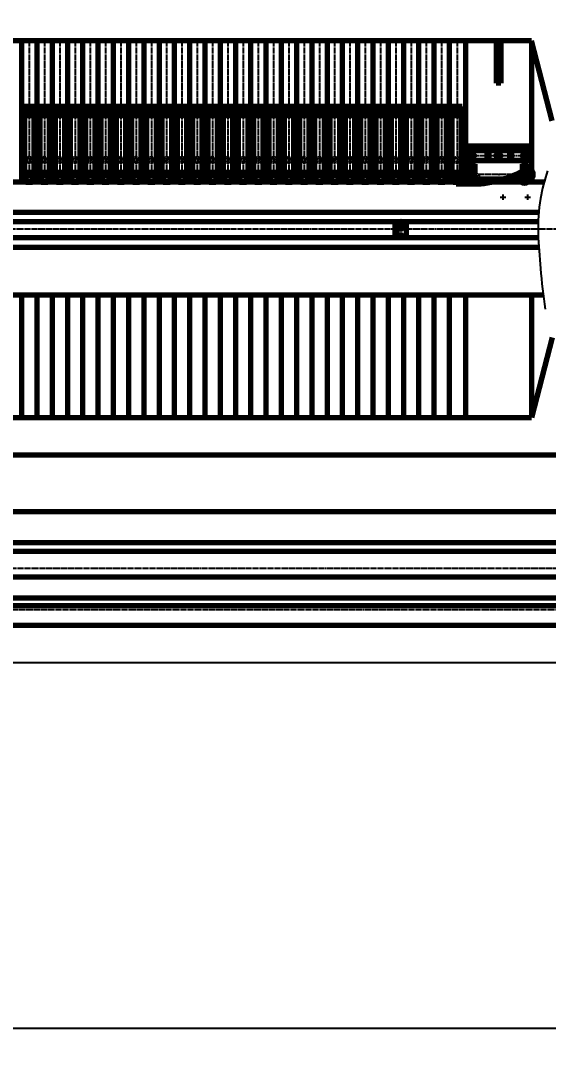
# Model space of a CAD drawing. Header units: millimetres. Extents: x -14850 to 14850, y -10500 to 10500.
# Drawn here: x -1311 to 1489, y 66 to 5516 of the extents above; entities that cross this region are included whole.
import ezdxf

# ---------------------------------------------------------------- set-up
doc = ezdxf.new("R2010")
doc.units = ezdxf.units.MM
for name, pattern in [('EB_DASH', [6, 3, -3]), ('EB_DASHDOT', [39, 30, -3, 3, -3]), ('EB_DASHDOTDOT', [45, 30, -3, 3, -3, 3, -3])]:
    doc.linetypes.add(name, pattern=pattern)
for name, color, linetype, lineweight in [('CAXA0', 7, 'Continuous', 70), ('CAXA1', 1, 'EB_DASHDOT', 25), ('CAXA2', 6, 'EB_DASH', 25), ('CAXA3', 2, 'Continuous', 25), ('CAXA4', 3, 'Continuous', 25)]:
    doc.layers.add(name, color=color, linetype=linetype, lineweight=lineweight)
doc.styles.add('标准', font='', dxfattribs={"width": 0.667})
doc.styles.get('标准').set_extended_font_data('SimSun')
doc.dimstyles.new('标准', dxfattribs={"dimscale": 50, "dimtxt": 4, "dimasz": 3, "dimexe": 2, "dimexo": 0, "dimtad": 1, "dimdec": 1, "dimdsep": 46, "dimtxsty": '标准', "dimcen": 0, "dimdle": 4, "dimaunit": 1, "dimazin": 2, "dimtfac": 1, "dimtdec": 3, "dimtmove": 0, "dimatfit": 3, "dimfxl": 0, "dimtolj": 1, "dimtzin": 0, "dimarcsym": 0})

# ---------------------------------------------------------------- blocks, each defined once
blk = doc.blocks.new('CAXBLOCK133', base_point=(1363.3, 4698.9))
at = {"layer": 'CAXA0'}
for p, q in [((1343.5, 4698.9), (1353.4, 4716.1)), ((1343.5, 4698.9), (1353.4, 4681.8)), ((1373.2, 4716.1), (1353.4, 4716.1)), ((1383.1, 4698.9), (1373.2, 4716.1)), ((1383.1, 4698.9), (1373.2, 4681.8)), ((1373.2, 4681.8), (1353.4, 4681.8))]:
    blk.add_line(p, q, dxfattribs=at)
for radius in [17.1, 10.2]:
    blk.add_circle((1363.3, 4698.9), radius, dxfattribs=at)
at = {"layer": 'CAXA1', "linetype": 'EB_DASHDOT', "lineweight": 25}
for p, q in [((1340.5, 4698.9), (1386.1, 4698.9)), ((1363.3, 4719.1), (1363.3, 4678.8))]:
    blk.add_line(p, q, dxfattribs=at)
at = {"layer": 'CAXA3'}
blk.add_arc((1363.3, 4698.9), 12, 170, 90, dxfattribs=at)
blk = doc.blocks.new('CAXBLOCK134', base_point=(1083.3, 4698.9))
at = {"layer": 'CAXA0'}
for p, q in [((1063.5, 4698.9), (1073.4, 4716.1)), ((1063.5, 4698.9), (1073.4, 4681.8)), ((1073.4, 4716.1), (1093.2, 4716.1)), ((1103.1, 4698.9), (1093.2, 4716.1)), ((1103.1, 4698.9), (1093.2, 4681.8)), ((1073.4, 4681.8), (1093.2, 4681.8))]:
    blk.add_line(p, q, dxfattribs=at)
for radius in [17.1, 10.2]:
    blk.add_circle((1083.3, 4698.9), radius, dxfattribs=at)
at = {"layer": 'CAXA1', "linetype": 'EB_DASHDOT', "lineweight": 25}
for p, q in [((1106.1, 4698.9), (1060.5, 4698.9)), ((1083.3, 4719.1), (1083.3, 4678.8))]:
    blk.add_line(p, q, dxfattribs=at)
at = {"layer": 'CAXA3'}
blk.add_arc((1083.3, 4698.9), 12, 90, 10, dxfattribs=at)
blk = doc.blocks.new('CAXBLOCK135', base_point=(1363.3, 4798.9))
at = {"layer": 'CAXA0'}
for p, q in [((1352, 4805.5), (1363.3, 4812)), ((1352, 4792.4), (1352, 4805.5)), ((1363.3, 4812), (1374.6, 4805.5)), ((1374.6, 4805.5), (1374.6, 4792.4)), ((1363.3, 4785.8), (1352, 4792.4)), ((1374.6, 4792.4), (1363.3, 4785.8))]:
    blk.add_line(p, q, dxfattribs=at)
blk.add_circle((1363.3, 4798.9), 11.3, dxfattribs=at)
at = {"layer": 'CAXA1', "linetype": 'EB_DASHDOT', "lineweight": 25}
for p, q in [((1349, 4798.9), (1377.6, 4798.9)), ((1363.3, 4782.8), (1363.3, 4815))]:
    blk.add_line(p, q, dxfattribs=at)
blk = doc.blocks.new('CAXBLOCK136', base_point=(1083.3, 4798.9))
at = {"layer": 'CAXA0'}
for p, q in [((1071.9, 4805.5), (1083.3, 4812)), ((1071.9, 4792.4), (1071.9, 4805.5)), ((1083.3, 4812), (1094.6, 4805.5)), ((1094.6, 4805.5), (1094.6, 4792.4)), ((1083.3, 4785.8), (1071.9, 4792.4)), ((1094.6, 4792.4), (1083.3, 4785.8))]:
    blk.add_line(p, q, dxfattribs=at)
blk.add_circle((1083.3, 4798.9), 11.3, dxfattribs=at)
at = {"layer": 'CAXA1', "linetype": 'EB_DASHDOT', "lineweight": 25}
for p, q in [((1068.9, 4798.9), (1097.6, 4798.9)), ((1083.3, 4782.8), (1083.3, 4815))]:
    blk.add_line(p, q, dxfattribs=at)
blk = doc.blocks.new('CAXBLOCK137', base_point=(1223.3, 4798.9))
at = {"layer": 'CAXA0'}
for p, q in [((1211.9, 4805.5), (1223.3, 4812)), ((1211.9, 4792.4), (1211.9, 4805.5)), ((1223.3, 4812), (1234.6, 4805.5)), ((1234.6, 4805.5), (1234.6, 4792.4)), ((1223.3, 4785.8), (1211.9, 4792.4)), ((1234.6, 4792.4), (1223.3, 4785.8))]:
    blk.add_line(p, q, dxfattribs=at)
blk.add_circle((1223.3, 4798.9), 11.3, dxfattribs=at)
at = {"layer": 'CAXA1', "linetype": 'EB_DASHDOT', "lineweight": 25}
for p, q in [((1208.9, 4798.9), (1237.6, 4798.9)), ((1223.3, 4782.8), (1223.3, 4815))]:
    blk.add_line(p, q, dxfattribs=at)
blk = doc.blocks.new('*D265')
at = {"layer": 'CAXA4', "linetype": 'Continuous', "lineweight": 25}
for points in [[(-10769.7, 165.8), (-10619.7, 184.6), (-10619.7, 147.1)], [(2880.3, 165.8), (2730.3, 184.6), (2730.3, 147.1)]]:
    blk.add_hatch(color=0, dxfattribs=at).paths.add_polyline_path(points, flags=0)
at = {"layer": 'CAXA4', "color": 0, "linetype": 'Continuous', "lineweight": 25}
for p, q in [((-10769.7, 2408.9), (-10769.7, 65.8)), ((2880.3, 2408.9), (2880.3, 65.8)), ((2880.3, 165.8), (-10769.7, 165.8))]:
    blk.add_line(p, q, dxfattribs=at)
at = {"layer": 'CAXA4', "color": 0, "linetype": 'Continuous', "lineweight": 25, "insert": (-4212.2, 471.1), "char_height": 200, "attachment_point": 1, "style": '标准'}
blk.add_mtext('\\fSimSun|b0|i0|p34;13650', dxfattribs=at)
blk = doc.blocks.new('*D271')
at = {"layer": 'CAXA4', "linetype": 'Continuous', "lineweight": 25}
for points in [[(-11554.7, 8326.6), (-11404.7, 8307.9), (-11404.7, 8345.4)], [(3945.3, 8326.6), (3795.3, 8307.9), (3795.3, 8345.4)]]:
    blk.add_hatch(color=0, dxfattribs=at).paths.add_polyline_path(points, flags=0)
at = {"layer": 'CAXA4', "color": 0, "linetype": 'Continuous', "lineweight": 25}
for p, q in [((-11554.7, 4413.9), (-11554.7, 8426.6)), ((3945.3, 4948.9), (3945.3, 8426.6)), ((-11554.7, 8326.6), (3945.3, 8326.6))]:
    blk.add_line(p, q, dxfattribs=at)
at = {"layer": 'CAXA4', "color": 0, "linetype": 'Continuous', "lineweight": 25, "insert": (-4072.2, 8631.9), "char_height": 200, "attachment_point": 1, "style": '标准'}
blk.add_mtext('\\fSimSun|b0|i0|p34;15500', dxfattribs=at)

msp = doc.modelspace()

# ---------------------------------------------------------------- linework, layer by layer
at = {"layer": 'CAXA0'}
for p, q in [((1398.26, 5408.92), (-10849.74, 5408.92)), ((-1305.74, 5408.92), (-1305.74, 4658.92)), ((-1224.74, 5408.92), (-1224.74, 4658.92)), ((-1143.74, 5408.92), (-1143.74, 4658.92)), ((-1062.74, 5408.92), (-1062.74, 4658.92)), ((-981.74, 5408.92), (-981.74, 4658.92)), ((-900.74, 5408.92), (-900.74, 4658.92)), ((-819.74, 5408.92), (-819.74, 4658.92)), ((-738.74, 5408.92), (-738.74, 4658.92)), ((-657.74, 5408.92), (-657.74, 4658.92)), ((-576.74, 5408.92), (-576.74, 4658.92)), ((-495.74, 5408.92), (-495.74, 4658.92)), ((-414.74, 5408.92), (-414.74, 4658.92)), ((-333.74, 5408.92), (-333.74, 4658.92)), ((-252.74, 5408.92), (-252.74, 4658.92)), ((-171.74, 5408.92), (-171.74, 4658.92)), ((-90.74, 5408.92), (-90.74, 4658.92)), ((-9.74, 5408.92), (-9.74, 4658.92)), ((71.26, 5408.92), (71.26, 4658.92)), ((152.26, 5408.92), (152.26, 4658.92)), ((233.26, 5408.92), (233.26, 4658.92)), ((314.26, 5408.92), (314.26, 4658.92)), ((395.26, 5408.92), (395.26, 4658.92)), ((476.26, 5408.92), (476.26, 4658.92)), ((557.26, 5408.92), (557.26, 4658.92)), ((638.26, 5408.92), (638.26, 4658.92)), ((719.26, 5408.92), (719.26, 4658.92)), ((800.26, 5408.92), (800.26, 4658.92)), ((881.26, 5408.92), (881.26, 4658.92)), ((962.26, 5408.92), (962.26, 4658.92)), ((962.26, 5408.92), (962.26, 4658.92)), ((1048.26, 5408.92), (1048.26, 4658.92)), ((1048.26, 5408.92), (1048.26, 4658.92)), ((1210.76, 5408.92), (1210.76, 5184.27)), ((1235.76, 5408.92), (1210.76, 5408.92)), ((1235.76, 5408.92), (1235.76, 5184.27)), ((1508.26, 4983.92), (1398.26, 5408.92)), ((1235.76, 5184.27), (1210.76, 5184.27)), ((-1235.24, 5060.33), (-1295.24, 5060.33)), ((-1295.24, 5060.33), (-1295.24, 4658.92)), ((-1235.24, 4658.92), (-1235.24, 5060.33)), ((-1154.24, 5060.33), (-1214.24, 5060.33)), ((-1214.24, 5060.33), (-1214.24, 4658.92)), ((-1154.24, 4658.92), (-1154.24, 5060.33)), ((-1073.24, 5060.33), (-1133.24, 5060.33)), ((-1133.24, 5060.33), (-1133.24, 4658.92)), ((-1073.24, 4658.92), (-1073.24, 5060.33)), ((-992.24, 5060.33), (-1052.24, 5060.33)), ((-1052.24, 5060.33), (-1052.24, 4658.92)), ((-992.24, 4658.92), (-992.24, 5060.33)), ((-911.24, 5060.33), (-971.24, 5060.33)), ((-971.24, 5060.33), (-971.24, 4658.92)), ((-911.24, 4658.92), (-911.24, 5060.33)), ((-830.24, 5060.33), (-890.24, 5060.33)), ((-890.24, 5060.33), (-890.24, 4658.92)), ((-830.24, 4658.92), (-830.24, 5060.33)), ((-749.24, 5060.33), (-809.24, 5060.33)), ((-809.24, 5060.33), (-809.24, 4658.92)), ((-749.24, 4658.92), (-749.24, 5060.33)), ((-668.24, 5060.33), (-728.24, 5060.33)), ((-728.24, 5060.33), (-728.24, 4658.92)), ((-668.24, 4658.92), (-668.24, 5060.33)), ((-587.24, 5060.33), (-647.24, 5060.33)), ((-647.24, 5060.33), (-647.24, 4658.92)), ((-587.24, 4658.92), (-587.24, 5060.33)), ((-506.24, 5060.33), (-566.24, 5060.33)), ((-566.24, 5060.33), (-566.24, 4658.92)), ((-506.24, 4658.92), (-506.24, 5060.33)), ((-425.24, 5060.33), (-485.24, 5060.33)), ((-485.24, 5060.33), (-485.24, 4658.92)), ((-425.24, 4658.92), (-425.24, 5060.33)), ((-344.24, 5060.33), (-404.24, 5060.33)), ((-404.24, 5060.33), (-404.24, 4658.92)), ((-344.24, 4658.92), (-344.24, 5060.33)), ((-263.24, 5060.33), (-323.24, 5060.33)), ((-323.24, 5060.33), (-323.24, 4658.92)), ((-263.24, 4658.92), (-263.24, 5060.33)), ((-182.24, 5060.33), (-242.24, 5060.33)), ((-242.24, 5060.33), (-242.24, 4658.92)), ((-182.24, 4658.92), (-182.24, 5060.33)), ((-101.24, 5060.33), (-161.24, 5060.33)), ((-161.24, 5060.33), (-161.24, 4658.92)), ((-101.24, 4658.92), (-101.24, 5060.33)), ((-20.24, 5060.33), (-80.24, 5060.33)), ((-80.24, 5060.33), (-80.24, 4658.92)), ((-20.24, 4658.92), (-20.24, 5060.33)), ((60.76, 5060.33), (0.76, 5060.33)), ((0.76, 5060.33), (0.76, 4658.92)), ((60.76, 4658.92), (60.76, 5060.33)), ((141.76, 5060.33), (81.76, 5060.33)), ((81.76, 5060.33), (81.76, 4658.92)), ((141.76, 4658.92), (141.76, 5060.33)), ((222.76, 5060.33), (162.76, 5060.33)), ((162.76, 5060.33), (162.76, 4658.92)), ((222.76, 4658.92), (222.76, 5060.33)), ((303.76, 5060.33), (243.76, 5060.33)), ((243.76, 5060.33), (243.76, 4658.92)), ((303.76, 4658.92), (303.76, 5060.33)), ((384.76, 5060.33), (324.76, 5060.33)), ((324.76, 5060.33), (324.76, 4658.92)), ((384.76, 4658.92), (384.76, 5060.33)), ((465.76, 5060.33), (405.76, 5060.33)), ((405.76, 5060.33), (405.76, 4658.92)), ((465.76, 4658.92), (465.76, 5060.33)), ((546.76, 5060.33), (486.76, 5060.33)), ((486.76, 5060.33), (486.76, 4658.92)), ((546.76, 4658.92), (546.76, 5060.33)), ((627.76, 5060.33), (567.76, 5060.33)), ((567.76, 5060.33), (567.76, 4658.92)), ((627.76, 4658.92), (627.76, 5060.33)), ((708.76, 5060.33), (648.76, 5060.33)), ((648.76, 5060.33), (648.76, 4658.92)), ((708.76, 4658.92), (708.76, 5060.33)), ((789.76, 5060.33), (729.76, 5060.33)), ((729.76, 5060.33), (729.76, 4658.92)), ((789.76, 4658.92), (789.76, 5060.33)), ((870.76, 5060.33), (810.76, 5060.33)), ((810.76, 5060.33), (810.76, 4658.92)), ((870.76, 4658.92), (870.76, 5060.33)), ((951.76, 5060.33), (891.76, 5060.33)), ((891.76, 5060.33), (891.76, 4658.92)), ((951.76, 4658.92), (951.76, 5060.33)), ((1031.26, 5060.33), (971.26, 5060.33)), ((971.26, 5060.33), (971.26, 4658.92)), ((1031.26, 4658.92), (1031.26, 5060.33)), ((-1240.24, 5010.33), (-1290.24, 5010.33)), ((-1290.24, 5010.33), (-1290.24, 4663.92)), ((-1240.24, 5010.33), (-1240.24, 4663.92)), ((-1159.24, 5010.33), (-1209.24, 5010.33)), ((-1209.24, 5010.33), (-1209.24, 4663.92)), ((-1159.24, 5010.33), (-1159.24, 4663.92)), ((-1078.24, 5010.33), (-1128.24, 5010.33)), ((-1128.24, 5010.33), (-1128.24, 4663.92)), ((-1078.24, 5010.33), (-1078.24, 4663.92)), ((-997.24, 5010.33), (-1047.24, 5010.33)), ((-1047.24, 5010.33), (-1047.24, 4663.92)), ((-997.24, 5010.33), (-997.24, 4663.92)), ((-916.24, 5010.33), (-966.24, 5010.33)), ((-966.24, 5010.33), (-966.24, 4663.92)), ((-916.24, 5010.33), (-916.24, 4663.92)), ((-835.24, 5010.33), (-885.24, 5010.33)), ((-885.24, 5010.33), (-885.24, 4663.92)), ((-835.24, 5010.33), (-835.24, 4663.92)), ((-754.24, 5010.33), (-804.24, 5010.33)), ((-804.24, 5010.33), (-804.24, 4663.92)), ((-754.24, 5010.33), (-754.24, 4663.92)), ((-673.24, 5010.33), (-723.24, 5010.33)), ((-723.24, 5010.33), (-723.24, 4663.92)), ((-673.24, 5010.33), (-673.24, 4663.92)), ((-592.24, 5010.33), (-642.24, 5010.33)), ((-642.24, 5010.33), (-642.24, 4663.92)), ((-592.24, 5010.33), (-592.24, 4663.92)), ((-511.24, 5010.33), (-561.24, 5010.33)), ((-561.24, 5010.33), (-561.24, 4663.92)), ((-511.24, 5010.33), (-511.24, 4663.92)), ((-430.24, 5010.33), (-480.24, 5010.33)), ((-480.24, 5010.33), (-480.24, 4663.92)), ((-430.24, 5010.33), (-430.24, 4663.92)), ((-349.24, 5010.33), (-399.24, 5010.33)), ((-399.24, 5010.33), (-399.24, 4663.92)), ((-349.24, 5010.33), (-349.24, 4663.92)), ((-268.24, 5010.33), (-318.24, 5010.33)), ((-318.24, 5010.33), (-318.24, 4663.92)), ((-268.24, 5010.33), (-268.24, 4663.92)), ((-187.24, 5010.33), (-237.24, 5010.33)), ((-237.24, 5010.33), (-237.24, 4663.92)), ((-187.24, 5010.33), (-187.24, 4663.92)), ((-106.24, 5010.33), (-156.24, 5010.33)), ((-156.24, 5010.33), (-156.24, 4663.92)), ((-106.24, 5010.33), (-106.24, 4663.92)), ((-25.24, 5010.33), (-75.24, 5010.33)), ((-75.24, 5010.33), (-75.24, 4663.92)), ((-25.24, 5010.33), (-25.24, 4663.92)), ((55.76, 5010.33), (5.76, 5010.33)), ((5.76, 5010.33), (5.76, 4663.92)), ((55.76, 5010.33), (55.76, 4663.92)), ((136.76, 5010.33), (86.76, 5010.33)), ((86.76, 5010.33), (86.76, 4663.92)), ((136.76, 5010.33), (136.76, 4663.92)), ((217.76, 5010.33), (167.76, 5010.33)), ((167.76, 5010.33), (167.76, 4663.92)), ((217.76, 5010.33), (217.76, 4663.92)), ((298.76, 5010.33), (248.76, 5010.33)), ((248.76, 5010.33), (248.76, 4663.92)), ((298.76, 5010.33), (298.76, 4663.92)), ((379.76, 5010.33), (329.76, 5010.33)), ((329.76, 5010.33), (329.76, 4663.92)), ((379.76, 5010.33), (379.76, 4663.92)), ((460.76, 5010.33), (410.76, 5010.33)), ((410.76, 5010.33), (410.76, 4663.92)), ((460.76, 5010.33), (460.76, 4663.92)), ((541.76, 5010.33), (491.76, 5010.33)), ((491.76, 5010.33), (491.76, 4663.92)), ((541.76, 5010.33), (541.76, 4663.92)), ((622.76, 5010.33), (572.76, 5010.33)), ((572.76, 5010.33), (572.76, 4663.92)), ((622.76, 5010.33), (622.76, 4663.92)), ((703.76, 5010.33), (653.76, 5010.33)), ((653.76, 5010.33), (653.76, 4663.92)), ((703.76, 5010.33), (703.76, 4663.92)), ((784.76, 5010.33), (734.76, 5010.33)), ((734.76, 5010.33), (734.76, 4663.92)), ((784.76, 5010.33), (784.76, 4663.92)), ((865.76, 5010.33), (815.76, 5010.33)), ((815.76, 5010.33), (815.76, 4663.92)), ((865.76, 5010.33), (865.76, 4663.92)), ((946.76, 5010.33), (896.76, 5010.33)), ((896.76, 5010.33), (896.76, 4663.92)), ((946.76, 5010.33), (946.76, 4663.92)), ((1026.26, 5010.33), (976.26, 5010.33)), ((976.26, 5010.33), (976.26, 4663.92)), ((1026.26, 5010.33), (1026.26, 4663.92)), ((1048.26, 4851.42), (1398.26, 4851.42)), ((1048.26, 4823.92), (1048.26, 4673.92)), ((-1283.24, 4708.92), (-1283.24, 4658.92)), ((-1247.24, 4708.92), (-1283.24, 4708.92)), ((-1247.24, 4708.92), (-1247.24, 4658.92)), ((-1202.24, 4708.92), (-1202.24, 4658.92)), ((-1166.24, 4708.92), (-1202.24, 4708.92)), ((-1166.24, 4708.92), (-1166.24, 4658.92)), ((-1121.24, 4708.92), (-1121.24, 4658.92)), ((-1085.24, 4708.92), (-1121.24, 4708.92)), ((-1085.24, 4708.92), (-1085.24, 4658.92)), ((-1040.24, 4708.92), (-1040.24, 4658.92)), ((-1004.24, 4708.92), (-1040.24, 4708.92)), ((-1004.24, 4708.92), (-1004.24, 4658.92)), ((-959.24, 4708.92), (-959.24, 4658.92)), ((-923.24, 4708.92), (-959.24, 4708.92)), ((-923.24, 4708.92), (-923.24, 4658.92)), ((-878.24, 4708.92), (-878.24, 4658.92)), ((-842.24, 4708.92), (-878.24, 4708.92)), ((-842.24, 4708.92), (-842.24, 4658.92)), ((-797.24, 4708.92), (-797.24, 4658.92)), ((-761.24, 4708.92), (-797.24, 4708.92)), ((-761.24, 4708.92), (-761.24, 4658.92)), ((-716.24, 4708.92), (-716.24, 4658.92)), ((-680.24, 4708.92), (-716.24, 4708.92)), ((-680.24, 4708.92), (-680.24, 4658.92)), ((-635.24, 4708.92), (-635.24, 4658.92)), ((-599.24, 4708.92), (-635.24, 4708.92)), ((-599.24, 4708.92), (-599.24, 4658.92)), ((-554.24, 4708.92), (-554.24, 4658.92)), ((-518.24, 4708.92), (-554.24, 4708.92)), ((-518.24, 4708.92), (-518.24, 4658.92)), ((-473.24, 4708.92), (-473.24, 4658.92)), ((-437.24, 4708.92), (-473.24, 4708.92)), ((-437.24, 4708.92), (-437.24, 4658.92)), ((-392.24, 4708.92), (-392.24, 4658.92)), ((-356.24, 4708.92), (-392.24, 4708.92)), ((-356.24, 4708.92), (-356.24, 4658.92)), ((-311.24, 4708.92), (-311.24, 4658.92)), ((-275.24, 4708.92), (-311.24, 4708.92)), ((-275.24, 4708.92), (-275.24, 4658.92)), ((-230.24, 4708.92), (-230.24, 4658.92)), ((-194.24, 4708.92), (-230.24, 4708.92)), ((-194.24, 4708.92), (-194.24, 4658.92)), ((-149.24, 4708.92), (-149.24, 4658.92)), ((-113.24, 4708.92), (-149.24, 4708.92)), ((-113.24, 4708.92), (-113.24, 4658.92)), ((-68.24, 4708.92), (-68.24, 4658.92)), ((-32.24, 4708.92), (-68.24, 4708.92)), ((-32.24, 4708.92), (-32.24, 4658.92)), ((12.76, 4708.92), (12.76, 4658.92)), ((48.76, 4708.92), (12.76, 4708.92)), ((48.76, 4708.92), (48.76, 4658.92)), ((93.76, 4708.92), (93.76, 4658.92)), ((129.76, 4708.92), (93.76, 4708.92)), ((129.76, 4708.92), (129.76, 4658.92)), ((174.76, 4708.92), (174.76, 4658.92)), ((210.76, 4708.92), (174.76, 4708.92)), ((210.76, 4708.92), (210.76, 4658.92)), ((255.76, 4708.92), (255.76, 4658.92)), ((291.76, 4708.92), (255.76, 4708.92)), ((291.76, 4708.92), (291.76, 4658.92)), ((336.76, 4708.92), (336.76, 4658.92)), ((372.76, 4708.92), (336.76, 4708.92)), ((372.76, 4708.92), (372.76, 4658.92)), ((417.76, 4708.92), (417.76, 4658.92)), ((453.76, 4708.92), (417.76, 4708.92)), ((453.76, 4708.92), (453.76, 4658.92)), ((498.76, 4708.92), (498.76, 4658.92)), ((534.76, 4708.92), (498.76, 4708.92)), ((534.76, 4708.92), (534.76, 4658.92)), ((579.76, 4708.92), (579.76, 4658.92)), ((615.76, 4708.92), (579.76, 4708.92)), ((615.76, 4708.92), (615.76, 4658.92)), ((660.76, 4708.92), (660.76, 4658.92)), ((696.76, 4708.92), (660.76, 4708.92)), ((696.76, 4708.92), (696.76, 4658.92)), ((741.76, 4708.92), (741.76, 4658.92)), ((777.76, 4708.92), (741.76, 4708.92)), ((777.76, 4708.92), (777.76, 4658.92)), ((822.76, 4708.92), (822.76, 4658.92)), ((858.76, 4708.92), (822.76, 4708.92)), ((858.76, 4708.92), (858.76, 4658.92)), ((903.76, 4708.92), (903.76, 4658.92)), ((939.76, 4708.92), (903.76, 4708.92)), ((939.76, 4708.92), (939.76, 4658.92)), ((983.26, 4708.92), (983.26, 4658.92)), ((1019.26, 4708.92), (983.26, 4708.92)), ((1019.26, 4708.92), (1019.26, 4658.92)), ((1465.91, 4658.92), (-10539.74, 4658.92)), ((-1283.24, 4663.92), (-1290.24, 4663.92)), ((-1283.24, 4658.92), (-1247.24, 4658.92)), ((-1247.24, 4658.92), (-1283.24, 4658.92)), ((-1240.24, 4663.92), (-1247.24, 4663.92)), ((-1202.24, 4663.92), (-1209.24, 4663.92)), ((-1202.24, 4658.92), (-1166.24, 4658.92)), ((-1166.24, 4658.92), (-1202.24, 4658.92)), ((-1159.24, 4663.92), (-1166.24, 4663.92)), ((-1121.24, 4663.92), (-1128.24, 4663.92)), ((-1121.24, 4658.92), (-1085.24, 4658.92)), ((-1085.24, 4658.92), (-1121.24, 4658.92)), ((-1078.24, 4663.92), (-1085.24, 4663.92)), ((-1040.24, 4663.92), (-1047.24, 4663.92)), ((-1040.24, 4658.92), (-1004.24, 4658.92)), ((-1004.24, 4658.92), (-1040.24, 4658.92)), ((-997.24, 4663.92), (-1004.24, 4663.92)), ((-959.24, 4663.92), (-966.24, 4663.92)), ((-959.24, 4658.92), (-923.24, 4658.92)), ((-923.24, 4658.92), (-959.24, 4658.92)), ((-916.24, 4663.92), (-923.24, 4663.92)), ((-878.24, 4663.92), (-885.24, 4663.92)), ((-878.24, 4658.92), (-842.24, 4658.92)), ((-842.24, 4658.92), (-878.24, 4658.92)), ((-835.24, 4663.92), (-842.24, 4663.92)), ((-797.24, 4663.92), (-804.24, 4663.92)), ((-797.24, 4658.92), (-761.24, 4658.92)), ((-761.24, 4658.92), (-797.24, 4658.92)), ((-754.24, 4663.92), (-761.24, 4663.92)), ((-716.24, 4663.92), (-723.24, 4663.92)), ((-716.24, 4658.92), (-680.24, 4658.92)), ((-680.24, 4658.92), (-716.24, 4658.92)), ((-673.24, 4663.92), (-680.24, 4663.92)), ((-635.24, 4663.92), (-642.24, 4663.92)), ((-635.24, 4658.92), (-599.24, 4658.92)), ((-599.24, 4658.92), (-635.24, 4658.92)), ((-592.24, 4663.92), (-599.24, 4663.92)), ((-554.24, 4663.92), (-561.24, 4663.92)), ((-554.24, 4658.92), (-518.24, 4658.92)), ((-518.24, 4658.92), (-554.24, 4658.92)), ((-511.24, 4663.92), (-518.24, 4663.92)), ((-473.24, 4663.92), (-480.24, 4663.92)), ((-473.24, 4658.92), (-437.24, 4658.92)), ((-437.24, 4658.92), (-473.24, 4658.92)), ((-430.24, 4663.92), (-437.24, 4663.92)), ((-392.24, 4663.92), (-399.24, 4663.92)), ((-392.24, 4658.92), (-356.24, 4658.92)), ((-356.24, 4658.92), (-392.24, 4658.92)), ((-349.24, 4663.92), (-356.24, 4663.92)), ((-311.24, 4663.92), (-318.24, 4663.92)), ((-311.24, 4658.92), (-275.24, 4658.92)), ((-275.24, 4658.92), (-311.24, 4658.92)), ((-268.24, 4663.92), (-275.24, 4663.92)), ((-230.24, 4663.92), (-237.24, 4663.92)), ((-230.24, 4658.92), (-194.24, 4658.92)), ((-194.24, 4658.92), (-230.24, 4658.92)), ((-187.24, 4663.92), (-194.24, 4663.92)), ((-149.24, 4663.92), (-156.24, 4663.92)), ((-149.24, 4658.92), (-113.24, 4658.92)), ((-113.24, 4658.92), (-149.24, 4658.92)), ((-106.24, 4663.92), (-113.24, 4663.92)), ((-68.24, 4663.92), (-75.24, 4663.92)), ((-68.24, 4658.92), (-32.24, 4658.92)), ((-32.24, 4658.92), (-68.24, 4658.92)), ((-25.24, 4663.92), (-32.24, 4663.92)), ((12.76, 4663.92), (5.76, 4663.92)), ((12.76, 4658.92), (48.76, 4658.92)), ((48.76, 4658.92), (12.76, 4658.92)), ((55.76, 4663.92), (48.76, 4663.92)), ((93.76, 4663.92), (86.76, 4663.92)), ((93.76, 4658.92), (129.76, 4658.92)), ((129.76, 4658.92), (93.76, 4658.92)), ((136.76, 4663.92), (129.76, 4663.92)), ((174.76, 4663.92), (167.76, 4663.92)), ((174.76, 4658.92), (210.76, 4658.92)), ((210.76, 4658.92), (174.76, 4658.92)), ((217.76, 4663.92), (210.76, 4663.92)), ((255.76, 4663.92), (248.76, 4663.92)), ((255.76, 4658.92), (291.76, 4658.92)), ((291.76, 4658.92), (255.76, 4658.92)), ((298.76, 4663.92), (291.76, 4663.92)), ((336.76, 4663.92), (329.76, 4663.92)), ((336.76, 4658.92), (372.76, 4658.92)), ((372.76, 4658.92), (336.76, 4658.92)), ((379.76, 4663.92), (372.76, 4663.92)), ((417.76, 4663.92), (410.76, 4663.92)), ((417.76, 4658.92), (453.76, 4658.92)), ((453.76, 4658.92), (417.76, 4658.92)), ((460.76, 4663.92), (453.76, 4663.92)), ((498.76, 4663.92), (491.76, 4663.92)), ((498.76, 4658.92), (534.76, 4658.92)), ((534.76, 4658.92), (498.76, 4658.92)), ((541.76, 4663.92), (534.76, 4663.92)), ((579.76, 4663.92), (572.76, 4663.92)), ((579.76, 4658.92), (615.76, 4658.92)), ((615.76, 4658.92), (579.76, 4658.92)), ((622.76, 4663.92), (615.76, 4663.92)), ((660.76, 4663.92), (653.76, 4663.92)), ((660.76, 4658.92), (696.76, 4658.92)), ((696.76, 4658.92), (660.76, 4658.92)), ((703.76, 4663.92), (696.76, 4663.92)), ((741.76, 4663.92), (734.76, 4663.92)), ((741.76, 4658.92), (777.76, 4658.92)), ((777.76, 4658.92), (741.76, 4658.92)), ((784.76, 4663.92), (777.76, 4663.92)), ((822.76, 4663.92), (815.76, 4663.92)), ((822.76, 4658.92), (858.76, 4658.92)), ((858.76, 4658.92), (822.76, 4658.92)), ((865.76, 4663.92), (858.76, 4663.92)), ((903.76, 4663.92), (896.76, 4663.92)), ((903.76, 4658.92), (939.76, 4658.92)), ((939.76, 4658.92), (903.76, 4658.92)), ((946.76, 4663.92), (939.76, 4663.92)), ((983.26, 4663.92), (976.26, 4663.92)), ((983.26, 4658.92), (1019.26, 4658.92)), ((1019.26, 4658.92), (983.26, 4658.92)), ((1026.26, 4663.92), (1019.26, 4663.92)), ((1342.65, 4658.92), (1103.88, 4658.92)), ((1174.91, 4658.92), (1103.96, 4658.92)), ((1343.36, 4658.92), (1191.8, 4658.92)), ((-10999.74, 4498.92), (1437.33, 4498.92)), ((-10969.74, 4448.92), (1434.59, 4448.92)), ((675.26, 4448.92), (675.26, 4363.92)), ((675.26, 4363.92), (675.26, 4448.92)), ((677.26, 4448.92), (677.26, 4363.92)), ((682.26, 4448.92), (682.26, 4363.92)), ((699.92, 4443.92), (693.93, 4440.47)), ((693.93, 4440.47), (693.93, 4427.38)), ((693.93, 4427.38), (705.26, 4420.84)), ((696.26, 4448.92), (696.26, 4445.92)), ((696.26, 4421.92), (696.26, 4417.92)), ((705.26, 4447.01), (699.92, 4443.92)), ((710.61, 4443.92), (705.26, 4447.01)), ((705.26, 4420.84), (716.6, 4427.38)), ((716.6, 4440.47), (710.61, 4443.92)), ((714.26, 4448.92), (714.26, 4445.92)), ((714.26, 4421.92), (714.26, 4417.92)), ((716.6, 4427.38), (716.6, 4440.47)), ((717.81, 4433.89), (716.6, 4433.89)), ((716.6, 4432.86), (717.77, 4432.86)), ((733.26, 4448.92), (733.26, 4363.92)), ((735.26, 4363.92), (735.26, 4448.92)), ((-10969.74, 4363.92), (1434.89, 4363.92)), ((696.26, 4369.92), (696.26, 4365.92)), ((705.26, 4367.01), (699.92, 4363.92)), ((710.61, 4363.92), (705.26, 4367.01)), ((714.26, 4369.92), (714.26, 4365.92)), ((-10999.74, 4313.92), (1437.26, 4313.92)), ((1461.01, 4058.92), (-1594.74, 4058.92)), ((-1305.74, 4058.92), (-1305.74, 3408.92)), ((-1224.74, 4058.92), (-1224.74, 3408.92)), ((-1143.74, 4058.92), (-1143.74, 3408.92)), ((-1062.74, 4058.92), (-1062.74, 3408.92)), ((-981.74, 4058.92), (-981.74, 3408.92)), ((-900.74, 4058.92), (-900.74, 3408.92)), ((-819.74, 4058.92), (-819.74, 3408.92)), ((-738.74, 4058.92), (-738.74, 3408.92)), ((-657.74, 4058.92), (-657.74, 3408.92)), ((-576.74, 4058.92), (-576.74, 3408.92)), ((-495.74, 4058.92), (-495.74, 3408.92)), ((-414.74, 4058.92), (-414.74, 3408.92)), ((-333.74, 4058.92), (-333.74, 3408.92)), ((-252.74, 4058.92), (-252.74, 3408.92)), ((-171.74, 4058.92), (-171.74, 3408.92)), ((-90.74, 4058.92), (-90.74, 3408.92)), ((-9.74, 4058.92), (-9.74, 3408.92)), ((71.26, 4058.92), (71.26, 3408.92)), ((152.26, 4058.92), (152.26, 3408.92)), ((233.26, 4058.92), (233.26, 3408.92)), ((314.26, 4058.92), (314.26, 3408.92)), ((395.26, 4058.92), (395.26, 3408.92)), ((476.26, 4058.92), (476.26, 3408.92)), ((557.26, 4058.92), (557.26, 3408.92)), ((638.26, 4058.92), (638.26, 3408.92)), ((719.26, 4058.92), (719.26, 3408.92)), ((800.26, 4058.92), (800.26, 3408.92)), ((881.26, 4058.92), (881.26, 3408.92)), ((962.26, 4058.92), (962.26, 3408.92)), ((962.26, 4058.92), (962.26, 3408.92)), ((1048.26, 4058.92), (1048.26, 3408.92)), ((1508.26, 3833.92), (1398.26, 3408.92)), ((-1605.56, 3408.92), (1398.26, 3408.92)), ((2880.26, 3208.92), (-1607.24, 3208.92)), ((2880.26, 2908.92), (-6129.85, 2908.92)), ((1790.26, 2743.97), (-1469.74, 2743.97)), ((1790.26, 2698.44), (-1469.74, 2698.44)), ((1790.26, 2562.39), (-1469.74, 2562.39)), ((1790.26, 2450.27), (-1469.74, 2450.27)), ((1790.26, 2410.17), (-1469.74, 2410.17)), ((1790.26, 2304.99), (-1469.74, 2304.99))]:
    msp.add_line(p, q, dxfattribs=at)
at = {"layer": 'CAXA0', "linetype": 'Continuous', "lineweight": 70}
for p, q in [((1398.26, 4823.92), (1048.26, 4823.92)), ((1162.61, 4823.92), (1162.61, 4773.92)), ((1172.61, 4823.92), (1172.61, 4773.92)), ((1282.61, 4823.92), (1282.61, 4773.92)), ((1292.61, 4823.92), (1292.61, 4773.92)), ((1398.26, 4773.92), (1048.26, 4773.92)), ((1048.31, 4773.92), (1048.31, 4698.92)), ((1048.31, 4773.92), (1398.31, 4773.92)), ((1069.31, 4753.92), (1069.31, 4697.92)), ((1097.31, 4753.92), (1097.31, 4697.92)), ((1349.31, 4753.92), (1349.31, 4717.58)), ((1377.31, 4753.92), (1377.31, 4733.34)), ((1326.46, 4706.18), (1326.46, 4702.87)), ((1377.31, 4729.85), (1377.31, 4697.92)), ((998.31, 4651.92), (1109.94, 4651.92)), ((998.31, 4648.92), (1110.01, 4648.92)), ((1398.26, 4673.92), (1048.26, 4673.92)), ((1048.26, 4058.92), (1048.26, 3408.92))]:
    msp.add_line(p, q, dxfattribs=at)
at = {"layer": 'CAXA0'}
for centre, radius in [((-1265.24, 5030.33), 18), ((-1265.24, 5030.33), 10.5), ((-1184.24, 5030.33), 18), ((-1184.24, 5030.33), 10.5), ((-1103.24, 5030.33), 18), ((-1103.24, 5030.33), 10.5), ((-1022.24, 5030.33), 18), ((-1022.24, 5030.33), 10.5), ((-941.24, 5030.33), 18), ((-941.24, 5030.33), 10.5), ((-860.24, 5030.33), 18), ((-860.24, 5030.33), 10.5), ((-779.24, 5030.33), 18), ((-779.24, 5030.33), 10.5), ((-698.24, 5030.33), 18), ((-698.24, 5030.33), 10.5), ((-617.24, 5030.33), 18), ((-617.24, 5030.33), 10.5), ((-536.24, 5030.33), 18), ((-536.24, 5030.33), 10.5), ((-455.24, 5030.33), 18), ((-455.24, 5030.33), 10.5), ((-374.24, 5030.33), 18), ((-374.24, 5030.33), 10.5), ((-293.24, 5030.33), 18), ((-293.24, 5030.33), 10.5), ((-212.24, 5030.33), 18), ((-212.24, 5030.33), 10.5), ((-131.24, 5030.33), 18), ((-131.24, 5030.33), 10.5), ((-50.24, 5030.33), 18), ((-50.24, 5030.33), 10.5), ((30.76, 5030.33), 18), ((30.76, 5030.33), 10.5), ((111.76, 5030.33), 18), ((111.76, 5030.33), 10.5), ((192.76, 5030.33), 18), ((192.76, 5030.33), 10.5), ((273.76, 5030.33), 18), ((273.76, 5030.33), 10.5), ((354.76, 5030.33), 18), ((354.76, 5030.33), 10.5), ((435.76, 5030.33), 18), ((435.76, 5030.33), 10.5), ((516.76, 5030.33), 18), ((516.76, 5030.33), 10.5), ((597.76, 5030.33), 18), ((597.76, 5030.33), 10.5), ((678.76, 5030.33), 18), ((678.76, 5030.33), 10.5), ((759.76, 5030.33), 18), ((759.76, 5030.33), 10.5), ((840.76, 5030.33), 18), ((840.76, 5030.33), 10.5), ((921.76, 5030.33), 18), ((921.76, 5030.33), 10.5), ((1001.26, 5030.33), 18), ((1001.26, 5030.33), 10.5)]:
    msp.add_circle(centre, radius, dxfattribs=at)
at = {"layer": 'CAXA0', "linetype": 'Continuous', "lineweight": 70}
for centre, radius in [((1083.31, 4798.92), 8.5), ((1083.26, 4798.92), 7), ((1223.26, 4798.92), 8.5), ((1223.26, 4798.92), 7), ((1363.31, 4798.92), 8.5), ((1363.26, 4798.92), 7), ((1356.92, 4793.12), 0.596), ((1083.31, 4698.92), 13), ((1363.22, 4698.92), 13)]:
    msp.add_circle(centre, radius, dxfattribs=at)
for centre, radius, start, end in [((1083.31, 4753.92), 14, 0, 180), ((1083.31, 4753.92), 14, 0, 180), ((1080.8, 5227.3), 576.12, 272.89872, 303.44313), ((1080.8, 5227.3), 579.12, 272.8912, 303.24732), ((1363.31, 4753.92), 14, 0, 180), ((1363.31, 4753.92), 14, 0, 180), ((1363.31, 4753.92), 14, 0, 180)]:
    msp.add_arc(centre, radius, start, end, dxfattribs=at)
at = {"layer": 'CAXA0'}
for centre, radius, start, end in [((1083.26, 4698.92), 45, 89.94183, 90), ((1083.26, 4698.92), 45, 141.05756, 326.25101), ((1083.26, 4698.92), 40, 89.93456, 90), ((1363.26, 4698.92), 45, 321.05756, 38.94244), ((1363.26, 4698.92), 45, 213.74899, 321.05756), ((705.26, 4433.92), 15, 138.18969, 41.81031), ((705.26, 4433.92), 12.55, 154.54773, 205.45227), ((705.26, 4433.92), 11.33, 118.0593, 61.9407), ((705.26, 4433.92), 15, 41.81031, 138.18969), ((705.26, 4433.92), 12.55, 127.17319, 145.45227), ((705.26, 4433.92), 12.55, 214.54773, 265.45227), ((705.26, 4417.92), 9, 180, 0), ((705.26, 4433.92), 12.55, 94.54773, 127.17319), ((705.26, 4433.92), 11.33, 61.9407, 118.0593), ((705.26, 4433.92), 12.55, 34.54773, 85.45227), ((705.26, 4433.92), 12.55, 274.54773, 325.45227), ((705.26, 4433.92), 12.55, 359.8291, 25.45227), ((705.26, 4433.92), 12.55, 334.54773, 355.1496), ((705.26, 4353.92), 15, 41.81031, 138.18969), ((705.26, 4369.92), 9, 0, 180), ((705.26, 4353.92), 12.55, 94.54773, 127.17319), ((705.26, 4353.92), 11.33, 61.9407, 118.0593)]:
    msp.add_arc(centre, radius, start, end, dxfattribs=at)
at = {"layer": 'CAXA1', "linetype": 'EB_DASHDOT', "lineweight": 25}
for p, q in [((-1265.24, 5411.92), (-1265.24, 4655.92)), ((-1184.24, 5411.92), (-1184.24, 4655.92)), ((-1103.24, 5411.92), (-1103.24, 4655.92)), ((-1022.24, 5411.92), (-1022.24, 4655.92)), ((-941.24, 5411.92), (-941.24, 4655.92)), ((-860.24, 5411.92), (-860.24, 4655.92)), ((-779.24, 5411.92), (-779.24, 4655.92)), ((-698.24, 5411.92), (-698.24, 4655.92)), ((-617.24, 5411.92), (-617.24, 4655.92)), ((-536.24, 5411.92), (-536.24, 4655.92)), ((-455.24, 5411.92), (-455.24, 4655.92)), ((-374.24, 5411.92), (-374.24, 4655.92)), ((-293.24, 5411.92), (-293.24, 4655.92)), ((-212.24, 5411.92), (-212.24, 4655.92)), ((-131.24, 5411.92), (-131.24, 4655.92)), ((-50.24, 5411.92), (-50.24, 4655.92)), ((30.76, 5411.92), (30.76, 4655.92)), ((111.76, 5411.92), (111.76, 4655.92)), ((192.76, 5411.92), (192.76, 4655.92)), ((273.76, 5411.92), (273.76, 4655.92)), ((354.76, 5411.92), (354.76, 4655.92)), ((435.76, 5411.92), (435.76, 4655.92)), ((516.76, 5411.92), (516.76, 4655.92)), ((597.76, 5411.92), (597.76, 4655.92)), ((678.76, 5411.92), (678.76, 4655.92)), ((759.76, 5411.92), (759.76, 4655.92)), ((840.76, 5411.92), (840.76, 4655.92)), ((921.76, 5411.92), (921.76, 4655.92)), ((1005.26, 5411.92), (1005.26, 4655.92)), ((-1235.24, 5030.33), (-1295.24, 5030.33)), ((-1154.24, 5030.33), (-1214.24, 5030.33)), ((-1073.24, 5030.33), (-1133.24, 5030.33)), ((-992.24, 5030.33), (-1052.24, 5030.33)), ((-911.24, 5030.33), (-971.24, 5030.33)), ((-830.24, 5030.33), (-890.24, 5030.33)), ((-749.24, 5030.33), (-809.24, 5030.33)), ((-668.24, 5030.33), (-728.24, 5030.33)), ((-587.24, 5030.33), (-647.24, 5030.33)), ((-506.24, 5030.33), (-566.24, 5030.33)), ((-425.24, 5030.33), (-485.24, 5030.33)), ((-344.24, 5030.33), (-404.24, 5030.33)), ((-263.24, 5030.33), (-323.24, 5030.33)), ((-182.24, 5030.33), (-242.24, 5030.33)), ((-101.24, 5030.33), (-161.24, 5030.33)), ((-20.24, 5030.33), (-80.24, 5030.33)), ((60.76, 5030.33), (0.76, 5030.33)), ((141.76, 5030.33), (81.76, 5030.33)), ((222.76, 5030.33), (162.76, 5030.33)), ((303.76, 5030.33), (243.76, 5030.33)), ((384.76, 5030.33), (324.76, 5030.33)), ((465.76, 5030.33), (405.76, 5030.33)), ((546.76, 5030.33), (486.76, 5030.33)), ((627.76, 5030.33), (567.76, 5030.33)), ((708.76, 5030.33), (648.76, 5030.33)), ((789.76, 5030.33), (729.76, 5030.33)), ((870.76, 5030.33), (810.76, 5030.33)), ((951.76, 5030.33), (891.76, 5030.33)), ((1031.26, 5030.33), (971.26, 5030.33)), ((998.31, 4698.92), (1121.67, 4698.92)), ((998.31, 4698.92), (998.31, 4648.92)), ((1121.67, 4698.92), (1121.67, 4652.64)), ((1121.67, 4649.63), (1121.67, 4648.92)), ((1232.86, 4578.92), (1265.66, 4578.92)), ((1249.26, 4564.32), (1249.26, 4593.53)), ((1362.86, 4578.92), (1395.66, 4578.92)), ((1379.26, 4564.32), (1379.26, 4593.53)), ((693.26, 4417.92), (717.26, 4417.92)), ((705.26, 4437.92), (705.26, 4461.92)), ((705.26, 4461.92), (705.26, 4437.92)), ((705.26, 4433.92), (705.26, 4405.92)), ((705.26, 4405.92), (705.26, 4429.92)), ((1743.15, 4408.92), (-11051.25, 4408.92)), ((693.26, 4369.92), (717.26, 4369.92)), ((705.26, 4357.92), (705.26, 4381.92)), ((705.26, 4381.92), (705.26, 4353.92)), ((-11038.24, 2608.92), (1790.26, 2608.92)), ((1790.26, 2388.92), (-10797.74, 2388.92))]:
    msp.add_line(p, q, dxfattribs=at)
at = {"layer": 'CAXA1'}
for p, q in [((1198.87, 5358.92), (1247.44, 5358.92)), ((714.26, 4433.92), (677.26, 4433.92)), ((716.7, 4433.92), (696.26, 4433.92)), ((716.7, 4433.92), (696.26, 4433.92))]:
    msp.add_line(p, q, dxfattribs=at)
at = {"layer": 'CAXA1', "color": 1, "linetype": 'EB_DASHDOT', "lineweight": 25}
for p, q in [((1392.61, 4798.92), (1062.61, 4798.92)), ((1083.31, 4791.48), (1083.31, 4650.92)), ((998.31, 4698.92), (1097.31, 4698.92)), ((1341.18, 4698.92), (1062.61, 4698.92)), ((1223.31, 4698.92), (1228.68, 4698.92)), ((1310.42, 4698.92), (1317.85, 4698.92)), ((1373.51, 4698.92), (1411.62, 4698.92))]:
    msp.add_line(p, q, dxfattribs=at)
at = {"layer": 'CAXA2', "color": 7, "linetype": 'Continuous', "lineweight": 70}
for p, q in [((1398.26, 5408.92), (1398.26, 4658.92)), ((1398.26, 4058.92), (1398.26, 3408.92))]:
    msp.add_line(p, q, dxfattribs=at)
at = {"layer": 'CAXA2', "color": 7, "linetype": 'EB_DASH', "lineweight": 35}
msp.add_line((1048.31, 4698.92), (1048.31, 4651.92), dxfattribs=at)
at = {"layer": 'CAXA2'}
for centre, radius in [((-1265.24, 4776.42), 18), ((-1265.24, 4776.42), 10.5), ((-1184.24, 4776.42), 18), ((-1184.24, 4776.42), 10.5), ((-1103.24, 4776.42), 18), ((-1103.24, 4776.42), 10.5), ((-1022.24, 4776.42), 18), ((-1022.24, 4776.42), 10.5), ((-941.24, 4776.42), 18), ((-941.24, 4776.42), 10.5), ((-860.24, 4776.42), 18), ((-860.24, 4776.42), 10.5), ((-779.24, 4776.42), 18), ((-779.24, 4776.42), 10.5), ((-698.24, 4776.42), 18), ((-698.24, 4776.42), 10.5), ((-617.24, 4776.42), 18), ((-617.24, 4776.42), 10.5), ((-536.24, 4776.42), 18), ((-536.24, 4776.42), 10.5), ((-455.24, 4776.42), 18), ((-455.24, 4776.42), 10.5), ((-374.24, 4776.42), 18), ((-374.24, 4776.42), 10.5), ((-293.24, 4776.42), 18), ((-293.24, 4776.42), 10.5), ((-212.24, 4776.42), 18), ((-212.24, 4776.42), 10.5), ((-131.24, 4776.42), 18), ((-131.24, 4776.42), 10.5), ((-50.24, 4776.42), 18), ((-50.24, 4776.42), 10.5), ((30.76, 4776.42), 18), ((30.76, 4776.42), 10.5), ((111.76, 4776.42), 18), ((111.76, 4776.42), 10.5), ((192.76, 4776.42), 18), ((192.76, 4776.42), 10.5), ((273.76, 4776.42), 18), ((273.76, 4776.42), 10.5), ((354.76, 4776.42), 18), ((354.76, 4776.42), 10.5), ((435.76, 4776.42), 18), ((435.76, 4776.42), 10.5), ((516.76, 4776.42), 18), ((516.76, 4776.42), 10.5), ((597.76, 4776.42), 18), ((597.76, 4776.42), 10.5), ((678.76, 4776.42), 18), ((678.76, 4776.42), 10.5), ((759.76, 4776.42), 18), ((759.76, 4776.42), 10.5), ((840.76, 4776.42), 18), ((840.76, 4776.42), 10.5), ((921.76, 4776.42), 18), ((921.76, 4776.42), 10.5), ((1001.26, 4776.42), 18), ((1001.26, 4776.42), 10.5)]:
    msp.add_circle(centre, radius, dxfattribs=at)
at = {"layer": 'CAXA2', "linetype": 'EB_DASH', "lineweight": 25}
for centre, start, end in [((1083.26, 4698.92), 151.04498, 208.95502), ((1083.26, 4698.92), 218.68219, 321.31781), ((1363.26, 4698.92), 218.68219, 331.04498)]:
    msp.add_arc(centre, 40, start, end, dxfattribs=at)
at = {"layer": 'CAXA2', "color": 7, "linetype": 'EB_DASH', "lineweight": 35}
for centre in [(1083.31, 4697.92), (1363.22, 4697.92)]:
    msp.add_arc(centre, 14, 175.90396, 4.09604, dxfattribs=at)
at = {"layer": 'CAXA3', "linetype": 'Continuous', "lineweight": 25}
for centre in [(1083.26, 4798.92), (1223.26, 4798.92), (1363.26, 4798.92)]:
    msp.add_arc(centre, 8, 0, 270, dxfattribs=at)
at = {"layer": 'CAXA3'}
msp.add_open_spline([(1484.28, 4718.58), (1468.09, 4670.52), (1421.85, 4501.07), (1440.43, 4250.64), (1460.04, 4056.2), (1471.59, 3984.68)], degree=3, knots=[0, 0, 0, 0, 152.3867469, 523.7742801, 741.4827031, 741.4827031, 741.4827031, 741.4827031], dxfattribs=at)
at = {"layer": 'CAXA4', "color": 5, "linetype": 'EB_DASHDOTDOT', "lineweight": 25}
msp.add_line((-13499.74, 2108.92), (5945.26, 2108.92), dxfattribs=at)
at = {"layer": 'CAXA4'}
msp.add_line((-2663.67, 2108.92), (10573.62, 2108.92), dxfattribs=at)

# ---------------------------------------------------------------- block references
at = {"layer": 'CAXA0'}
for name, p in [('CAXBLOCK136', (1083.26, 4798.92)), ('CAXBLOCK137', (1223.26, 4798.92)), ('CAXBLOCK135', (1363.31, 4798.92))]:
    msp.add_blockref(name, p, dxfattribs=at)
at = {"layer": 'CAXA0', "linetype": 'EB_DASHDOT', "lineweight": 25}
for name, p in [('CAXBLOCK134', (1083.26, 4698.92)), ('CAXBLOCK133', (1363.26, 4698.92))]:
    msp.add_blockref(name, p, dxfattribs=at)

# ---------------------------------------------------------------- dimensions: what is measured, and where the dimension line sits
at = {"layer": 'CAXA4'}
for base, p1, p2, text, picture, middle in [((-3804.74, 8326.62), (-11554.74, 4413.92), (3945.26, 4948.92), '\\fSimSun;15500', '*D271', (-3804.74, 8494.87)), ((-3944.74, 165.83), (2880.26, 2408.92), (-10769.74, 2408.92), '\\fSimSun;13650', '*D265', (-3944.74, 334.08))]:
    dim = msp.add_linear_dim(base=base, p1=p1, p2=p2, text=text, dimstyle='标准', dxfattribs=at)
    dim.commit()
    dim.dimension.update_dxf_attribs({"geometry": picture, "text_midpoint": middle})

doc.saveas('drawing.dxf')
